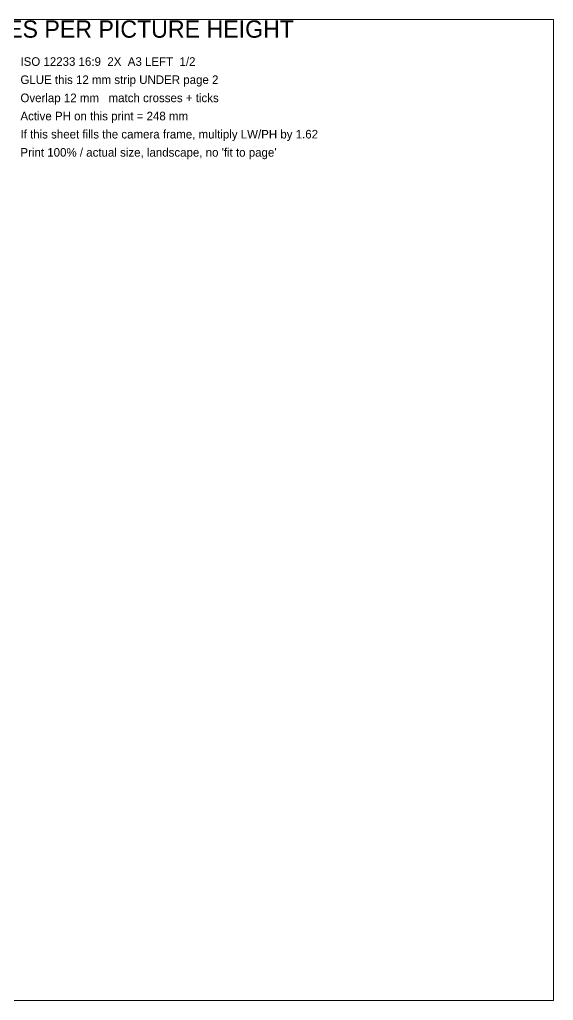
# Model space of a CAD drawing. Header units: millimetres. Extents: x 0 to 420, y 0 to 297.
# Drawn here: x 258.5 to 420, y 0 to 297 of the extents above; entities that cross this region are included whole.
import ezdxf

# ---------------------------------------------------------------- set-up
doc = ezdxf.new("R2010")
doc.units = ezdxf.units.MM
for name, color, linetype in [('GLUE', 1, 'Continuous'), ('LABELS', 7, 'Continuous'), ('NOTES', 7, 'Continuous')]:
    doc.layers.add(name, color=color, linetype=linetype)

msp = doc.modelspace()

# ---------------------------------------------------------------- linework, layer by layer
at = {"layer": 'GLUE', "color": 1, "lineweight": 18}
msp.add_lwpolyline([(0, 0), (420, 0), (420, 297), (0, 297), (0, 0)], dxfattribs=at)

# ---------------------------------------------------------------- texts
at = {"layer": 'LABELS', "color": 250}
msp.add_text('VALUES IN 100X LINES PER PICTURE HEIGHT', height=5.2388, dxfattribs=at).set_placement((186.96, 291.52))
at = {"layer": 'NOTES', "color": 1}
for s, p in [('ISO 12233 16:9  2X  A3 LEFT  1/2', (258.75, 283)), ('GLUE this 12 mm strip UNDER page 2', (258.75, 277.5)), ('Overlap 12 mm   match crosses + ticks', (258.75, 272)), ('Active PH on this print = 248 mm', (258.75, 266.5)), ('If this sheet fills the camera frame, multiply LW/PH by 1.62', (258.75, 261)), ("Print 100% / actual size, landscape, no 'fit to page'", (258.75, 255.5))]:
    msp.add_text(s, height=2.6, dxfattribs=at).set_placement(p)

doc.saveas('drawing.dxf')
